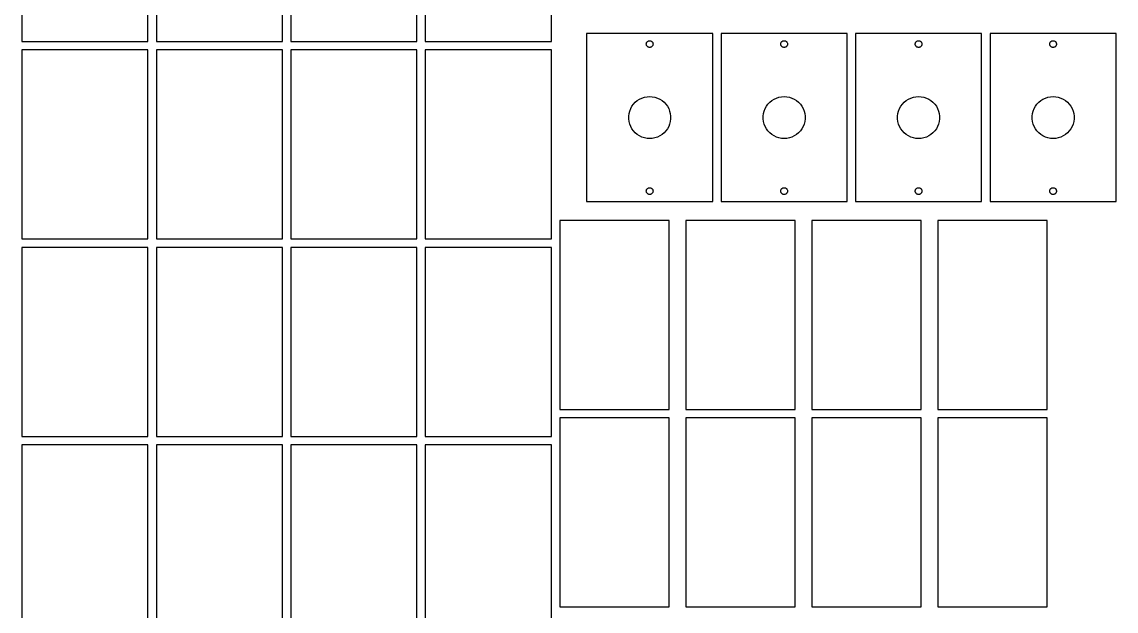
# Model space of a CAD drawing. Header units: metres. Extents: x -15 to 245, y -15 to 546.
# Drawn here: x -15 to 245.4, y 267.9 to 408.2 of the extents above; entities that cross this region are included whole.
import ezdxf

# ---------------------------------------------------------------- set-up
doc = ezdxf.new("R2010")
doc.units = ezdxf.units.M

msp = doc.modelspace()

# ---------------------------------------------------------------- linework, layer by layer
for p, q in [((-15, 448.5), (-15, 403.5)), ((15, 403.5), (15, 448.5)), ((17, 448.5), (17, 403.5)), ((47, 403.5), (47, 448.5)), ((49, 448.5), (49, 403.5)), ((79, 403.5), (79, 448.5)), ((81, 448.5), (81, 403.5)), ((111, 403.5), (111, 448.5)), ((149.4, 405.4), (119.4, 405.4)), ((119.4, 405.4), (119.4, 365.4)), ((134.015, 403.601), (134.105, 403.644)), ((134.105, 403.644), (134.201, 403.675)), ((134.201, 403.675), (134.3, 403.694)), ((134.3, 403.694), (134.4, 403.7)), ((134.4, 403.7), (134.5, 403.694)), ((134.5, 403.694), (134.599, 403.675)), ((134.599, 403.675), (134.694, 403.644)), ((134.694, 403.644), (134.785, 403.601)), ((149.4, 365.4), (149.4, 405.4)), ((181.4, 405.4), (151.4, 405.4)), ((151.4, 405.4), (151.4, 365.4)), ((166.015, 403.601), (166.105, 403.644)), ((166.105, 403.644), (166.201, 403.675)), ((166.201, 403.675), (166.3, 403.694)), ((166.3, 403.694), (166.4, 403.7)), ((166.4, 403.7), (166.5, 403.694)), ((166.5, 403.694), (166.599, 403.675)), ((166.599, 403.675), (166.694, 403.644)), ((166.694, 403.644), (166.785, 403.601)), ((181.4, 365.4), (181.4, 405.4)), ((213.4, 405.4), (183.4, 405.4)), ((183.4, 405.4), (183.4, 365.4)), ((198.015, 403.601), (198.105, 403.644)), ((198.105, 403.644), (198.201, 403.675)), ((198.201, 403.675), (198.3, 403.694)), ((198.3, 403.694), (198.4, 403.7)), ((198.4, 403.7), (198.5, 403.694)), ((198.5, 403.694), (198.599, 403.675)), ((198.599, 403.675), (198.694, 403.644)), ((198.694, 403.644), (198.785, 403.601)), ((213.4, 365.4), (213.4, 405.4)), ((245.4, 405.4), (215.4, 405.4)), ((215.4, 405.4), (215.4, 365.4)), ((230.015, 403.601), (230.105, 403.644)), ((230.105, 403.644), (230.201, 403.675)), ((230.201, 403.675), (230.3, 403.694)), ((230.3, 403.694), (230.4, 403.7)), ((230.4, 403.7), (230.5, 403.694)), ((230.5, 403.694), (230.599, 403.675)), ((230.599, 403.675), (230.694, 403.644)), ((230.694, 403.644), (230.785, 403.601)), ((245.4, 365.4), (245.4, 405.4)), ((-15, 403.5), (15, 403.5)), ((15, 401.5), (-15, 401.5)), ((-15, 401.5), (-15, 356.5)), ((15, 356.5), (15, 401.5)), ((17, 403.5), (47, 403.5)), ((47, 401.5), (17, 401.5)), ((17, 401.5), (17, 356.5)), ((47, 356.5), (47, 401.5)), ((49, 403.5), (79, 403.5)), ((79, 401.5), (49, 401.5)), ((49, 401.5), (49, 356.5)), ((79, 356.5), (79, 401.5)), ((81, 403.5), (111, 403.5)), ((111, 401.5), (81, 401.5)), ((81, 401.5), (81, 356.5)), ((111, 356.5), (111, 401.5)), ((133.602, 402.95), (133.614, 403.05)), ((133.602, 402.85), (133.602, 402.95)), ((133.614, 402.75), (133.602, 402.85)), ((133.614, 403.05), (133.639, 403.147)), ((133.639, 402.653), (133.614, 402.75)), ((133.639, 403.147), (133.676, 403.241)), ((133.676, 402.559), (133.639, 402.653)), ((133.676, 403.241), (133.725, 403.329)), ((133.725, 402.471), (133.676, 402.559)), ((133.725, 403.329), (133.784, 403.41)), ((133.784, 402.39), (133.725, 402.471)), ((133.784, 403.41), (133.852, 403.483)), ((133.852, 402.317), (133.784, 402.39)), ((133.852, 403.483), (133.93, 403.547)), ((133.93, 402.253), (133.852, 402.317)), ((133.93, 403.547), (134.015, 403.601)), ((134.015, 402.199), (133.93, 402.253)), ((134.105, 402.156), (134.015, 402.199)), ((134.201, 402.125), (134.105, 402.156)), ((134.3, 402.106), (134.201, 402.125)), ((134.4, 402.1), (134.3, 402.106)), ((134.5, 402.106), (134.4, 402.1)), ((134.599, 402.125), (134.5, 402.106)), ((134.694, 402.156), (134.599, 402.125)), ((134.785, 402.199), (134.694, 402.156)), ((134.785, 403.601), (134.87, 403.547)), ((134.87, 402.253), (134.785, 402.199)), ((134.87, 403.547), (134.948, 403.483)), ((134.948, 402.317), (134.87, 402.253)), ((134.948, 403.483), (135.016, 403.41)), ((135.016, 402.39), (134.948, 402.317)), ((135.016, 403.41), (135.075, 403.329)), ((135.075, 402.471), (135.016, 402.39)), ((135.075, 403.329), (135.124, 403.241)), ((135.124, 402.559), (135.075, 402.471)), ((135.124, 403.241), (135.161, 403.147)), ((135.161, 402.653), (135.124, 402.559)), ((135.161, 403.147), (135.186, 403.05)), ((135.186, 402.75), (135.161, 402.653)), ((135.186, 403.05), (135.198, 402.95)), ((135.198, 402.85), (135.186, 402.75)), ((135.198, 402.95), (135.198, 402.85)), ((165.602, 402.95), (165.614, 403.05)), ((165.602, 402.85), (165.602, 402.95)), ((165.614, 402.75), (165.602, 402.85)), ((165.614, 403.05), (165.639, 403.147)), ((165.639, 402.653), (165.614, 402.75)), ((165.639, 403.147), (165.676, 403.241)), ((165.676, 402.559), (165.639, 402.653)), ((165.676, 403.241), (165.725, 403.329)), ((165.725, 402.471), (165.676, 402.559)), ((165.725, 403.329), (165.784, 403.41)), ((165.784, 402.39), (165.725, 402.471)), ((165.784, 403.41), (165.852, 403.483)), ((165.852, 402.317), (165.784, 402.39)), ((165.852, 403.483), (165.93, 403.547)), ((165.93, 402.253), (165.852, 402.317)), ((165.93, 403.547), (166.015, 403.601)), ((166.015, 402.199), (165.93, 402.253)), ((166.105, 402.156), (166.015, 402.199)), ((166.201, 402.125), (166.105, 402.156)), ((166.3, 402.106), (166.201, 402.125)), ((166.4, 402.1), (166.3, 402.106)), ((166.5, 402.106), (166.4, 402.1)), ((166.599, 402.125), (166.5, 402.106)), ((166.694, 402.156), (166.599, 402.125)), ((166.785, 402.199), (166.694, 402.156)), ((166.785, 403.601), (166.87, 403.547)), ((166.87, 402.253), (166.785, 402.199)), ((166.87, 403.547), (166.948, 403.483)), ((166.948, 402.317), (166.87, 402.253)), ((166.948, 403.483), (167.016, 403.41)), ((167.016, 402.39), (166.948, 402.317)), ((167.016, 403.41), (167.075, 403.329)), ((167.075, 402.471), (167.016, 402.39)), ((167.075, 403.329), (167.124, 403.241)), ((167.124, 402.559), (167.075, 402.471)), ((167.124, 403.241), (167.161, 403.147)), ((167.161, 402.653), (167.124, 402.559)), ((167.161, 403.147), (167.186, 403.05)), ((167.186, 402.75), (167.161, 402.653)), ((167.186, 403.05), (167.198, 402.95)), ((167.198, 402.85), (167.186, 402.75)), ((167.198, 402.95), (167.198, 402.85)), ((197.602, 402.95), (197.614, 403.05)), ((197.602, 402.85), (197.602, 402.95)), ((197.614, 402.75), (197.602, 402.85)), ((197.614, 403.05), (197.639, 403.147)), ((197.639, 402.653), (197.614, 402.75)), ((197.639, 403.147), (197.676, 403.241)), ((197.676, 402.559), (197.639, 402.653)), ((197.676, 403.241), (197.725, 403.329)), ((197.725, 402.471), (197.676, 402.559)), ((197.725, 403.329), (197.784, 403.41)), ((197.784, 402.39), (197.725, 402.471)), ((197.784, 403.41), (197.852, 403.483)), ((197.852, 402.317), (197.784, 402.39)), ((197.852, 403.483), (197.93, 403.547)), ((197.93, 402.253), (197.852, 402.317)), ((197.93, 403.547), (198.015, 403.601)), ((198.015, 402.199), (197.93, 402.253)), ((198.105, 402.156), (198.015, 402.199)), ((198.201, 402.125), (198.105, 402.156)), ((198.3, 402.106), (198.201, 402.125)), ((198.4, 402.1), (198.3, 402.106)), ((198.5, 402.106), (198.4, 402.1)), ((198.599, 402.125), (198.5, 402.106)), ((198.694, 402.156), (198.599, 402.125)), ((198.785, 402.199), (198.694, 402.156)), ((198.785, 403.601), (198.87, 403.547)), ((198.87, 402.253), (198.785, 402.199)), ((198.87, 403.547), (198.948, 403.483)), ((198.948, 402.317), (198.87, 402.253)), ((198.948, 403.483), (199.016, 403.41)), ((199.016, 402.39), (198.948, 402.317)), ((199.016, 403.41), (199.075, 403.329)), ((199.075, 402.471), (199.016, 402.39)), ((199.075, 403.329), (199.124, 403.241)), ((199.124, 402.559), (199.075, 402.471)), ((199.124, 403.241), (199.161, 403.147)), ((199.161, 402.653), (199.124, 402.559)), ((199.161, 403.147), (199.186, 403.05)), ((199.186, 402.75), (199.161, 402.653)), ((199.186, 403.05), (199.198, 402.95)), ((199.198, 402.85), (199.186, 402.75)), ((199.198, 402.95), (199.198, 402.85)), ((229.602, 402.95), (229.614, 403.05)), ((229.602, 402.85), (229.602, 402.95)), ((229.614, 402.75), (229.602, 402.85)), ((229.614, 403.05), (229.639, 403.147)), ((229.639, 402.653), (229.614, 402.75)), ((229.639, 403.147), (229.676, 403.241)), ((229.676, 402.559), (229.639, 402.653)), ((229.676, 403.241), (229.725, 403.329)), ((229.725, 402.471), (229.676, 402.559)), ((229.725, 403.329), (229.784, 403.41)), ((229.784, 402.39), (229.725, 402.471)), ((229.784, 403.41), (229.852, 403.483)), ((229.852, 402.317), (229.784, 402.39)), ((229.852, 403.483), (229.93, 403.547)), ((229.93, 402.253), (229.852, 402.317)), ((229.93, 403.547), (230.015, 403.601)), ((230.015, 402.199), (229.93, 402.253)), ((230.105, 402.156), (230.015, 402.199)), ((230.201, 402.125), (230.105, 402.156)), ((230.3, 402.106), (230.201, 402.125)), ((230.4, 402.1), (230.3, 402.106)), ((230.5, 402.106), (230.4, 402.1)), ((230.599, 402.125), (230.5, 402.106)), ((230.694, 402.156), (230.599, 402.125)), ((230.785, 402.199), (230.694, 402.156)), ((230.785, 403.601), (230.87, 403.547)), ((230.87, 402.253), (230.785, 402.199)), ((230.87, 403.547), (230.948, 403.483)), ((230.948, 402.317), (230.87, 402.253)), ((230.948, 403.483), (231.016, 403.41)), ((231.016, 402.39), (230.948, 402.317)), ((231.016, 403.41), (231.075, 403.329)), ((231.075, 402.471), (231.016, 402.39)), ((231.075, 403.329), (231.124, 403.241)), ((231.124, 402.559), (231.075, 402.471)), ((231.124, 403.241), (231.161, 403.147)), ((231.161, 402.653), (231.124, 402.559)), ((231.161, 403.147), (231.186, 403.05)), ((231.186, 402.75), (231.161, 402.653)), ((231.186, 403.05), (231.198, 402.95)), ((231.198, 402.85), (231.186, 402.75)), ((231.198, 402.95), (231.198, 402.85)), ((129.876, 387.529), (130.178, 388.079)), ((130.178, 388.079), (130.547, 388.587)), ((130.547, 388.587), (130.977, 389.045)), ((130.977, 389.045), (131.461, 389.445)), ((131.461, 389.445), (131.991, 389.782)), ((131.991, 389.782), (132.559, 390.049)), ((132.559, 390.049), (133.157, 390.243)), ((133.157, 390.243), (133.773, 390.361)), ((133.773, 390.361), (134.4, 390.4)), ((134.4, 390.4), (135.027, 390.361)), ((135.027, 390.361), (135.643, 390.243)), ((135.643, 390.243), (136.241, 390.049)), ((136.241, 390.049), (136.809, 389.782)), ((136.809, 389.782), (137.339, 389.445)), ((137.339, 389.445), (137.823, 389.045)), ((137.823, 389.045), (138.253, 388.587)), ((138.253, 388.587), (138.622, 388.079)), ((138.622, 388.079), (138.924, 387.529)), ((161.876, 387.529), (162.178, 388.079)), ((162.178, 388.079), (162.547, 388.587)), ((162.547, 388.587), (162.977, 389.045)), ((162.977, 389.045), (163.461, 389.445)), ((163.461, 389.445), (163.991, 389.782)), ((163.991, 389.782), (164.559, 390.049)), ((164.559, 390.049), (165.157, 390.243)), ((165.157, 390.243), (165.773, 390.361)), ((165.773, 390.361), (166.4, 390.4)), ((166.4, 390.4), (167.027, 390.361)), ((167.027, 390.361), (167.643, 390.243)), ((167.643, 390.243), (168.241, 390.049)), ((168.241, 390.049), (168.809, 389.782)), ((168.809, 389.782), (169.339, 389.445)), ((169.339, 389.445), (169.823, 389.045)), ((169.823, 389.045), (170.253, 388.587)), ((170.253, 388.587), (170.622, 388.079)), ((170.622, 388.079), (170.924, 387.529)), ((193.876, 387.529), (194.178, 388.079)), ((194.178, 388.079), (194.547, 388.587)), ((194.547, 388.587), (194.977, 389.045)), ((194.977, 389.045), (195.461, 389.445)), ((195.461, 389.445), (195.991, 389.782)), ((195.991, 389.782), (196.559, 390.049)), ((196.559, 390.049), (197.157, 390.243)), ((197.157, 390.243), (197.773, 390.361)), ((197.773, 390.361), (198.4, 390.4)), ((198.4, 390.4), (199.027, 390.361)), ((199.027, 390.361), (199.643, 390.243)), ((199.643, 390.243), (200.241, 390.049)), ((200.241, 390.049), (200.809, 389.782)), ((200.809, 389.782), (201.339, 389.445)), ((201.339, 389.445), (201.823, 389.045)), ((201.823, 389.045), (202.253, 388.587)), ((202.253, 388.587), (202.622, 388.079)), ((202.622, 388.079), (202.924, 387.529)), ((225.876, 387.529), (226.178, 388.079)), ((226.178, 388.079), (226.547, 388.587)), ((226.547, 388.587), (226.977, 389.045)), ((226.977, 389.045), (227.461, 389.445)), ((227.461, 389.445), (227.991, 389.782)), ((227.991, 389.782), (228.559, 390.049)), ((228.559, 390.049), (229.157, 390.243)), ((229.157, 390.243), (229.773, 390.361)), ((229.773, 390.361), (230.4, 390.4)), ((230.4, 390.4), (231.027, 390.361)), ((231.027, 390.361), (231.643, 390.243)), ((231.643, 390.243), (232.241, 390.049)), ((232.241, 390.049), (232.809, 389.782)), ((232.809, 389.782), (233.339, 389.445)), ((233.339, 389.445), (233.823, 389.045)), ((233.823, 389.045), (234.253, 388.587)), ((234.253, 388.587), (234.622, 388.079)), ((234.622, 388.079), (234.924, 387.529)), ((129.41, 385.714), (129.489, 386.337)), ((129.41, 385.086), (129.41, 385.714)), ((129.489, 386.337), (129.645, 386.945)), ((129.645, 386.945), (129.876, 387.529)), ((138.924, 387.529), (139.155, 386.945)), ((139.155, 386.945), (139.311, 386.337)), ((139.311, 386.337), (139.39, 385.714)), ((139.39, 385.714), (139.39, 385.086)), ((161.41, 385.714), (161.489, 386.337)), ((161.41, 385.086), (161.41, 385.714)), ((161.489, 386.337), (161.645, 386.945)), ((161.645, 386.945), (161.876, 387.529)), ((170.924, 387.529), (171.155, 386.945)), ((171.155, 386.945), (171.311, 386.337)), ((171.311, 386.337), (171.39, 385.714)), ((171.39, 385.714), (171.39, 385.086)), ((193.41, 385.714), (193.489, 386.337)), ((193.41, 385.086), (193.41, 385.714)), ((193.489, 386.337), (193.645, 386.945)), ((193.645, 386.945), (193.876, 387.529)), ((202.924, 387.529), (203.155, 386.945)), ((203.155, 386.945), (203.311, 386.337)), ((203.311, 386.337), (203.39, 385.714)), ((203.39, 385.714), (203.39, 385.086)), ((225.41, 385.714), (225.489, 386.337)), ((225.41, 385.086), (225.41, 385.714)), ((225.489, 386.337), (225.645, 386.945)), ((225.645, 386.945), (225.876, 387.529)), ((234.924, 387.529), (235.155, 386.945)), ((235.155, 386.945), (235.311, 386.337)), ((235.311, 386.337), (235.39, 385.714)), ((235.39, 385.714), (235.39, 385.086)), ((129.489, 384.463), (129.41, 385.086)), ((129.645, 383.855), (129.489, 384.463)), ((129.876, 383.271), (129.645, 383.855)), ((130.178, 382.721), (129.876, 383.271)), ((138.924, 383.271), (138.622, 382.721)), ((139.155, 383.855), (138.924, 383.271)), ((139.311, 384.463), (139.155, 383.855)), ((139.39, 385.086), (139.311, 384.463)), ((161.489, 384.463), (161.41, 385.086)), ((161.645, 383.855), (161.489, 384.463)), ((161.876, 383.271), (161.645, 383.855)), ((162.178, 382.721), (161.876, 383.271)), ((170.924, 383.271), (170.622, 382.721)), ((171.155, 383.855), (170.924, 383.271)), ((171.311, 384.463), (171.155, 383.855)), ((171.39, 385.086), (171.311, 384.463)), ((193.489, 384.463), (193.41, 385.086)), ((193.645, 383.855), (193.489, 384.463)), ((193.876, 383.271), (193.645, 383.855)), ((194.178, 382.721), (193.876, 383.271)), ((202.924, 383.271), (202.622, 382.721)), ((203.155, 383.855), (202.924, 383.271)), ((203.311, 384.463), (203.155, 383.855)), ((203.39, 385.086), (203.311, 384.463)), ((225.489, 384.463), (225.41, 385.086)), ((225.645, 383.855), (225.489, 384.463)), ((225.876, 383.271), (225.645, 383.855)), ((226.178, 382.721), (225.876, 383.271)), ((234.924, 383.271), (234.622, 382.721)), ((235.155, 383.855), (234.924, 383.271)), ((235.311, 384.463), (235.155, 383.855)), ((235.39, 385.086), (235.311, 384.463)), ((130.547, 382.213), (130.178, 382.721)), ((130.977, 381.755), (130.547, 382.213)), ((131.461, 381.355), (130.977, 381.755)), ((131.991, 381.018), (131.461, 381.355)), ((132.559, 380.751), (131.991, 381.018)), ((133.157, 380.557), (132.559, 380.751)), ((133.773, 380.439), (133.157, 380.557)), ((134.4, 380.4), (133.773, 380.439)), ((135.027, 380.439), (134.4, 380.4)), ((135.643, 380.557), (135.027, 380.439)), ((136.241, 380.751), (135.643, 380.557)), ((136.809, 381.018), (136.241, 380.751)), ((137.339, 381.355), (136.809, 381.018)), ((137.823, 381.755), (137.339, 381.355)), ((138.253, 382.213), (137.823, 381.755)), ((138.622, 382.721), (138.253, 382.213)), ((162.547, 382.213), (162.178, 382.721)), ((162.977, 381.755), (162.547, 382.213)), ((163.461, 381.355), (162.977, 381.755)), ((163.991, 381.018), (163.461, 381.355)), ((164.559, 380.751), (163.991, 381.018)), ((165.157, 380.557), (164.559, 380.751)), ((165.773, 380.439), (165.157, 380.557)), ((166.4, 380.4), (165.773, 380.439)), ((167.027, 380.439), (166.4, 380.4)), ((167.643, 380.557), (167.027, 380.439)), ((168.241, 380.751), (167.643, 380.557)), ((168.809, 381.018), (168.241, 380.751)), ((169.339, 381.355), (168.809, 381.018)), ((169.823, 381.755), (169.339, 381.355)), ((170.253, 382.213), (169.823, 381.755)), ((170.622, 382.721), (170.253, 382.213)), ((194.547, 382.213), (194.178, 382.721)), ((194.977, 381.755), (194.547, 382.213)), ((195.461, 381.355), (194.977, 381.755)), ((195.991, 381.018), (195.461, 381.355)), ((196.559, 380.751), (195.991, 381.018)), ((197.157, 380.557), (196.559, 380.751)), ((197.773, 380.439), (197.157, 380.557)), ((198.4, 380.4), (197.773, 380.439)), ((199.027, 380.439), (198.4, 380.4)), ((199.643, 380.557), (199.027, 380.439)), ((200.241, 380.751), (199.643, 380.557)), ((200.809, 381.018), (200.241, 380.751)), ((201.339, 381.355), (200.809, 381.018)), ((201.823, 381.755), (201.339, 381.355)), ((202.253, 382.213), (201.823, 381.755)), ((202.622, 382.721), (202.253, 382.213)), ((226.547, 382.213), (226.178, 382.721)), ((226.977, 381.755), (226.547, 382.213)), ((227.461, 381.355), (226.977, 381.755)), ((227.991, 381.018), (227.461, 381.355)), ((228.559, 380.751), (227.991, 381.018)), ((229.157, 380.557), (228.559, 380.751)), ((229.773, 380.439), (229.157, 380.557)), ((230.4, 380.4), (229.773, 380.439)), ((231.027, 380.439), (230.4, 380.4)), ((231.643, 380.557), (231.027, 380.439)), ((232.241, 380.751), (231.643, 380.557)), ((232.809, 381.018), (232.241, 380.751)), ((233.339, 381.355), (232.809, 381.018)), ((233.823, 381.755), (233.339, 381.355)), ((234.253, 382.213), (233.823, 381.755)), ((234.622, 382.721), (234.253, 382.213)), ((133.602, 367.95), (133.614, 368.05)), ((133.602, 367.85), (133.602, 367.95)), ((133.614, 367.75), (133.602, 367.85)), ((133.614, 368.05), (133.639, 368.147)), ((133.639, 367.653), (133.614, 367.75)), ((133.639, 368.147), (133.676, 368.241)), ((133.676, 367.559), (133.639, 367.653)), ((133.676, 368.241), (133.725, 368.329)), ((133.725, 367.471), (133.676, 367.559)), ((133.725, 368.329), (133.784, 368.41)), ((133.784, 367.39), (133.725, 367.471)), ((133.784, 368.41), (133.852, 368.483)), ((133.852, 367.317), (133.784, 367.39)), ((133.852, 368.483), (133.93, 368.547)), ((133.93, 367.253), (133.852, 367.317)), ((133.93, 368.547), (134.015, 368.601)), ((134.015, 367.199), (133.93, 367.253)), ((134.015, 368.601), (134.105, 368.644)), ((134.105, 367.156), (134.015, 367.199)), ((134.105, 368.644), (134.201, 368.675)), ((134.201, 368.675), (134.3, 368.694)), ((134.3, 368.694), (134.4, 368.7)), ((134.4, 368.7), (134.5, 368.694)), ((134.5, 368.694), (134.599, 368.675)), ((134.599, 368.675), (134.694, 368.644)), ((134.694, 368.644), (134.785, 368.601)), ((134.785, 367.199), (134.694, 367.156)), ((134.785, 368.601), (134.87, 368.547)), ((134.87, 367.253), (134.785, 367.199)), ((134.87, 368.547), (134.948, 368.483)), ((134.948, 367.317), (134.87, 367.253)), ((134.948, 368.483), (135.016, 368.41)), ((135.016, 367.39), (134.948, 367.317)), ((135.016, 368.41), (135.075, 368.329)), ((135.075, 367.471), (135.016, 367.39)), ((135.075, 368.329), (135.124, 368.241)), ((135.124, 367.559), (135.075, 367.471)), ((135.124, 368.241), (135.161, 368.147)), ((135.161, 367.653), (135.124, 367.559)), ((135.161, 368.147), (135.186, 368.05)), ((135.186, 367.75), (135.161, 367.653)), ((135.186, 368.05), (135.198, 367.95)), ((135.198, 367.85), (135.186, 367.75)), ((135.198, 367.95), (135.198, 367.85)), ((165.602, 367.95), (165.614, 368.05)), ((165.602, 367.85), (165.602, 367.95)), ((165.614, 367.75), (165.602, 367.85)), ((165.614, 368.05), (165.639, 368.147)), ((165.639, 367.653), (165.614, 367.75)), ((165.639, 368.147), (165.676, 368.241)), ((165.676, 367.559), (165.639, 367.653)), ((165.676, 368.241), (165.725, 368.329)), ((165.725, 367.471), (165.676, 367.559)), ((165.725, 368.329), (165.784, 368.41)), ((165.784, 367.39), (165.725, 367.471)), ((165.784, 368.41), (165.852, 368.483)), ((165.852, 367.317), (165.784, 367.39)), ((165.852, 368.483), (165.93, 368.547)), ((165.93, 367.253), (165.852, 367.317)), ((165.93, 368.547), (166.015, 368.601)), ((166.015, 367.199), (165.93, 367.253)), ((166.015, 368.601), (166.105, 368.644)), ((166.105, 367.156), (166.015, 367.199)), ((166.105, 368.644), (166.201, 368.675)), ((166.201, 368.675), (166.3, 368.694)), ((166.3, 368.694), (166.4, 368.7)), ((166.4, 368.7), (166.5, 368.694)), ((166.5, 368.694), (166.599, 368.675)), ((166.599, 368.675), (166.694, 368.644)), ((166.694, 368.644), (166.785, 368.601)), ((166.785, 367.199), (166.694, 367.156)), ((166.785, 368.601), (166.87, 368.547)), ((166.87, 367.253), (166.785, 367.199)), ((166.87, 368.547), (166.948, 368.483)), ((166.948, 367.317), (166.87, 367.253)), ((166.948, 368.483), (167.016, 368.41)), ((167.016, 367.39), (166.948, 367.317)), ((167.016, 368.41), (167.075, 368.329)), ((167.075, 367.471), (167.016, 367.39)), ((167.075, 368.329), (167.124, 368.241)), ((167.124, 367.559), (167.075, 367.471)), ((167.124, 368.241), (167.161, 368.147)), ((167.161, 367.653), (167.124, 367.559)), ((167.161, 368.147), (167.186, 368.05)), ((167.186, 367.75), (167.161, 367.653)), ((167.186, 368.05), (167.198, 367.95)), ((167.198, 367.85), (167.186, 367.75)), ((167.198, 367.95), (167.198, 367.85)), ((197.602, 367.95), (197.614, 368.05)), ((197.602, 367.85), (197.602, 367.95)), ((197.614, 367.75), (197.602, 367.85)), ((197.614, 368.05), (197.639, 368.147)), ((197.639, 367.653), (197.614, 367.75)), ((197.639, 368.147), (197.676, 368.241)), ((197.676, 367.559), (197.639, 367.653)), ((197.676, 368.241), (197.725, 368.329)), ((197.725, 367.471), (197.676, 367.559)), ((197.725, 368.329), (197.784, 368.41)), ((197.784, 367.39), (197.725, 367.471)), ((197.784, 368.41), (197.852, 368.483)), ((197.852, 367.317), (197.784, 367.39)), ((197.852, 368.483), (197.93, 368.547)), ((197.93, 367.253), (197.852, 367.317)), ((197.93, 368.547), (198.015, 368.601)), ((198.015, 367.199), (197.93, 367.253)), ((198.015, 368.601), (198.105, 368.644)), ((198.105, 367.156), (198.015, 367.199)), ((198.105, 368.644), (198.201, 368.675)), ((198.201, 368.675), (198.3, 368.694)), ((198.3, 368.694), (198.4, 368.7)), ((198.4, 368.7), (198.5, 368.694)), ((198.5, 368.694), (198.599, 368.675)), ((198.599, 368.675), (198.694, 368.644)), ((198.694, 368.644), (198.785, 368.601)), ((198.785, 367.199), (198.694, 367.156)), ((198.785, 368.601), (198.87, 368.547)), ((198.87, 367.253), (198.785, 367.199)), ((198.87, 368.547), (198.948, 368.483)), ((198.948, 367.317), (198.87, 367.253)), ((198.948, 368.483), (199.016, 368.41)), ((199.016, 367.39), (198.948, 367.317)), ((199.016, 368.41), (199.075, 368.329)), ((199.075, 367.471), (199.016, 367.39)), ((199.075, 368.329), (199.124, 368.241)), ((199.124, 367.559), (199.075, 367.471)), ((199.124, 368.241), (199.161, 368.147)), ((199.161, 367.653), (199.124, 367.559)), ((199.161, 368.147), (199.186, 368.05)), ((199.186, 367.75), (199.161, 367.653)), ((199.186, 368.05), (199.198, 367.95)), ((199.198, 367.85), (199.186, 367.75)), ((199.198, 367.95), (199.198, 367.85)), ((229.602, 367.95), (229.614, 368.05)), ((229.602, 367.85), (229.602, 367.95)), ((229.614, 367.75), (229.602, 367.85)), ((229.614, 368.05), (229.639, 368.147)), ((229.639, 367.653), (229.614, 367.75)), ((229.639, 368.147), (229.676, 368.241)), ((229.676, 367.559), (229.639, 367.653)), ((229.676, 368.241), (229.725, 368.329)), ((229.725, 367.471), (229.676, 367.559)), ((229.725, 368.329), (229.784, 368.41)), ((229.784, 367.39), (229.725, 367.471)), ((229.784, 368.41), (229.852, 368.483)), ((229.852, 367.317), (229.784, 367.39)), ((229.852, 368.483), (229.93, 368.547)), ((229.93, 367.253), (229.852, 367.317)), ((229.93, 368.547), (230.015, 368.601)), ((230.015, 367.199), (229.93, 367.253)), ((230.015, 368.601), (230.105, 368.644)), ((230.105, 367.156), (230.015, 367.199)), ((230.105, 368.644), (230.201, 368.675)), ((230.201, 368.675), (230.3, 368.694)), ((230.3, 368.694), (230.4, 368.7)), ((230.4, 368.7), (230.5, 368.694)), ((230.5, 368.694), (230.599, 368.675)), ((230.599, 368.675), (230.694, 368.644)), ((230.694, 368.644), (230.785, 368.601)), ((230.785, 367.199), (230.694, 367.156)), ((230.785, 368.601), (230.87, 368.547)), ((230.87, 367.253), (230.785, 367.199)), ((230.87, 368.547), (230.948, 368.483)), ((230.948, 367.317), (230.87, 367.253)), ((230.948, 368.483), (231.016, 368.41)), ((231.016, 367.39), (230.948, 367.317)), ((231.016, 368.41), (231.075, 368.329)), ((231.075, 367.471), (231.016, 367.39)), ((231.075, 368.329), (231.124, 368.241)), ((231.124, 367.559), (231.075, 367.471)), ((231.124, 368.241), (231.161, 368.147)), ((231.161, 367.653), (231.124, 367.559)), ((231.161, 368.147), (231.186, 368.05)), ((231.186, 367.75), (231.161, 367.653)), ((231.186, 368.05), (231.198, 367.95)), ((231.198, 367.85), (231.186, 367.75)), ((231.198, 367.95), (231.198, 367.85)), ((119.4, 365.4), (149.4, 365.4)), ((134.201, 367.125), (134.105, 367.156)), ((134.3, 367.106), (134.201, 367.125)), ((134.4, 367.1), (134.3, 367.106)), ((134.5, 367.106), (134.4, 367.1)), ((134.599, 367.125), (134.5, 367.106)), ((134.694, 367.156), (134.599, 367.125)), ((151.4, 365.4), (181.4, 365.4)), ((166.201, 367.125), (166.105, 367.156)), ((166.3, 367.106), (166.201, 367.125)), ((166.4, 367.1), (166.3, 367.106)), ((166.5, 367.106), (166.4, 367.1)), ((166.599, 367.125), (166.5, 367.106)), ((166.694, 367.156), (166.599, 367.125)), ((183.4, 365.4), (213.4, 365.4)), ((198.201, 367.125), (198.105, 367.156)), ((198.3, 367.106), (198.201, 367.125)), ((198.4, 367.1), (198.3, 367.106)), ((198.5, 367.106), (198.4, 367.1)), ((198.599, 367.125), (198.5, 367.106)), ((198.694, 367.156), (198.599, 367.125)), ((215.4, 365.4), (245.4, 365.4)), ((230.201, 367.125), (230.105, 367.156)), ((230.3, 367.106), (230.201, 367.125)), ((230.4, 367.1), (230.3, 367.106)), ((230.5, 367.106), (230.4, 367.1)), ((230.599, 367.125), (230.5, 367.106)), ((230.694, 367.156), (230.599, 367.125)), ((139, 360.9), (113, 360.9)), ((113, 360.9), (113, 315.9)), ((139, 315.9), (139, 360.9)), ((169, 360.9), (143, 360.9)), ((143, 360.9), (143, 315.9)), ((169, 315.9), (169, 360.9)), ((199, 360.9), (173, 360.9)), ((173, 360.9), (173, 315.9)), ((199, 315.9), (199, 360.9)), ((229, 360.9), (203, 360.9)), ((203, 360.9), (203, 315.9)), ((229, 315.9), (229, 360.9)), ((-15, 356.5), (15, 356.5)), ((15, 354.5), (-15, 354.5)), ((-15, 354.5), (-15, 309.5)), ((15, 309.5), (15, 354.5)), ((17, 356.5), (47, 356.5)), ((47, 354.5), (17, 354.5)), ((17, 354.5), (17, 309.5)), ((47, 309.5), (47, 354.5)), ((49, 356.5), (79, 356.5)), ((79, 354.5), (49, 354.5)), ((49, 354.5), (49, 309.5)), ((79, 309.5), (79, 354.5)), ((81, 356.5), (111, 356.5)), ((111, 354.5), (81, 354.5)), ((81, 354.5), (81, 309.5)), ((111, 309.5), (111, 354.5)), ((113, 315.9), (139, 315.9)), ((143, 315.9), (169, 315.9)), ((173, 315.9), (199, 315.9)), ((203, 315.9), (229, 315.9)), ((139, 313.9), (113, 313.9)), ((113, 313.9), (113, 268.9)), ((139, 268.9), (139, 313.9)), ((169, 313.9), (143, 313.9)), ((143, 313.9), (143, 268.9)), ((169, 268.9), (169, 313.9)), ((199, 313.9), (173, 313.9)), ((173, 313.9), (173, 268.9)), ((199, 268.9), (199, 313.9)), ((229, 313.9), (203, 313.9)), ((203, 313.9), (203, 268.9)), ((229, 268.9), (229, 313.9)), ((-15, 309.5), (15, 309.5)), ((15, 307.5), (-15, 307.5)), ((-15, 307.5), (-15, 262.5)), ((15, 262.5), (15, 307.5)), ((17, 309.5), (47, 309.5)), ((47, 307.5), (17, 307.5)), ((17, 307.5), (17, 262.5)), ((47, 262.5), (47, 307.5)), ((49, 309.5), (79, 309.5)), ((79, 307.5), (49, 307.5)), ((49, 307.5), (49, 262.5)), ((79, 262.5), (79, 307.5)), ((81, 309.5), (111, 309.5)), ((111, 307.5), (81, 307.5)), ((81, 307.5), (81, 262.5)), ((111, 262.5), (111, 307.5)), ((113, 268.9), (139, 268.9)), ((143, 268.9), (169, 268.9)), ((173, 268.9), (199, 268.9)), ((203, 268.9), (229, 268.9))]:
    msp.add_line(p, q)

doc.saveas('drawing.dxf')
